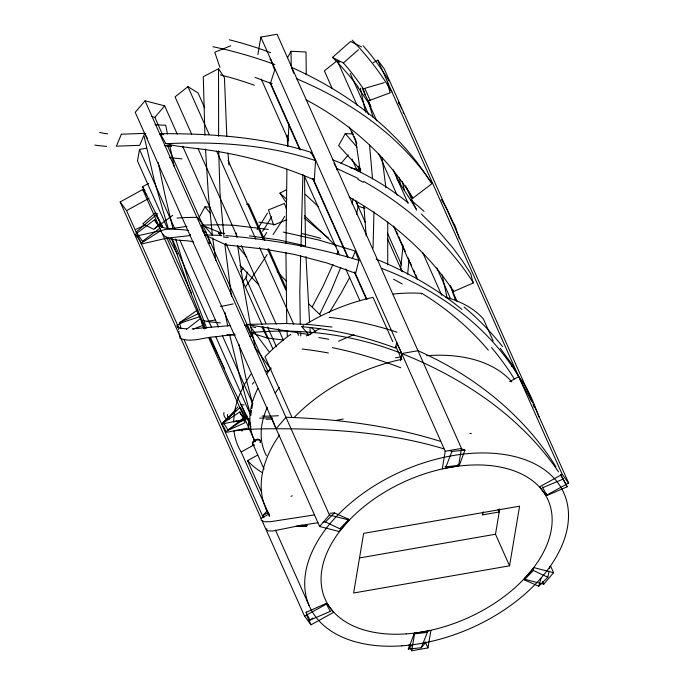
<?xml version="1.0" encoding="UTF-8"?>
<svg xmlns="http://www.w3.org/2000/svg" width="685" height="685" viewBox="0 0 685 685"><rect width="100%" height="100%" fill="white"/><g stroke="black" fill="none" stroke-linecap="round" stroke-linejoin="round"><path stroke-width="1.03" d="M221.64 424.058L239.818 411.942L240.546 413.98L242.31 415.906L248.758 418.629L248.535 427.979L233.936 430.805A139.252 85.736 -24 0 0 241.129 451.98L268.811 514.144M186.988 226.341L165.487 229.526L139.363 235.443L136.923 235.691L135.373 235.109L135.219 234.458L154.673 219.705L156.274 222.137A116.715 91.122 -36.5 0 1 160.53 229.792L160.641 230.057M291.236 66.411L291.056 51.281L306.024 51.974L306.246 74.733M285.936 252.294L286.758 323.217M286.013 243.243L286.921 169.212M387.71 264.898L387.744 222.137M302.907 174.35L300.98 246.686M244.494 420.556L233.534 421.763L234.45 412.55A139.252 85.736 -24 0 1 250.984 374.096M336.755 169.829L336.797 168.484L334.571 164.477M300.647 255.428L299.79 291.93L300.261 324.091M373.042 248.218L373.976 211.811M287.811 146.093L289.001 123.908M314.321 179.932L315.562 160.607L314.706 159.16A95.823 28.53 80.1 0 1 311.033 152.335C262.312 136.914 210.852 133.498 160.042 133.669L161.84 136.606A96.191 46.46 40.5 0 1 165.47 143.045C172.5 146.085 181.979 146.513 189.814 147.78C232.635 152.096 274.856 162.696 314.321 179.932L313.807 178.973M403.071 245.718L400.665 268.058L402.429 271.782M408.928 260.351L407.652 274.197M242.207 281.877L246.489 277.322L247.139 272.022M310.904 153.363L311.041 152.31M549.062 571.127L547.82 577.232L538.778 586.257L524.29 579.818L533.375 570.477L533.512 569.475M135.219 234.458L137.111 236.899A96.191 75.102 -36.5 0 1 140.87 242.558L141.401 243.766L142.523 243.749L166.643 238.226L190.516 235.512L190.242 234.39M146.581 148.183L139.475 149.416L137.514 161.069L167.482 228.379M257.894 54.56L260.831 37.084L277.074 34.25L461.485 448.435L458.548 465.911L442.304 468.746L445.241 451.269L260.831 37.084M180.686 338.51C191.851 342.937 204.455 337.003 215.826 336.78L250.736 415.358L251.549 410.503M251.875 408.568L252.688 403.713L245.855 377.812L238.885 344.324M400.519 360.738L401.727 353.546L396.589 342.663L395.613 348.083C365.49 336.892 333.92 329.374 301.862 326.728L308.49 334.477L306.289 335.907M411.719 650.75L414.656 633.274L430.899 630.44L427.962 647.916L411.719 650.75L410.555 648.13M498.021 509.263L499.237 511.978L482.668 514.872L483.173 511.841M509.554 565.81L519.581 506.172L363.649 533.375L353.623 593.013L509.554 565.81L495.495 534.231L499.742 508.955M549.978 566.23L549.524 568.678M146.813 195.054L142.72 189.54L120.158 201.955L261.053 518.417L261.199 520.112L264.11 521.739L270.369 521.713L314.518 514.897M266.808 528.64L266.902 530.044L267.998 530.901L272.741 531.012L301.263 525.301L317.926 522.766M356.114 201.219A116.715 56.367 40.5 0 0 357.707 205.183L358.169 206.228L356.517 214.277M353.126 198.736L352.039 204.044M161.72 227.086L161.814 226.649M524.659 578.14L524.29 579.818M199.532 316.042L200.174 317.746A53.91 5.763 61.2 0 1 200.508 318.688L203.71 328.68M306.486 612.022L306.067 612.399L310.005 620.113L330.495 611.311M283.256 232.087L318.816 240.041L351.688 249.931L355.361 251.198L357.544 257.123A49.859 14.847 80.1 0 0 358.923 260.403L355.643 273.289L326.788 262.954L294.627 254.469L264.71 249.143L225.904 244.845L204.849 234.981L201.775 225.142L218.849 224.749L234.356 225.322L268.297 229.441M162.388 233.705L199.729 317.266M541.141 577.9L538.778 586.257M291.348 68.209L291.604 67.387C344.478 91.028 393.43 126.382 426.001 174.898A95.823 74.811 -36.5 0 0 430.822 182.022L432.047 183.58L412.772 198.265L407.421 189.3M300.304 149.809L270.558 82.996L274.711 70.041A117.186 34.892 80.1 0 1 273.332 66.556L270.369 58.576L270.07 59.355M445.087 466.399L445.978 466.793L459.361 465.252L464.952 450.122L460.937 448.547M414.553 632.914L408.251 649.072L421.232 647.753L425.805 642.367M445.978 466.793L451.972 451.432L464.952 450.122M427.645 631.724L421.232 647.753M340.71 267.527L330.864 291.373L319.561 314.518M337.08 254.109L338.159 251.267M355.361 251.198L352.304 258.562M332.987 264.367L322.9 286.613L312.232 306.82M161.883 226.915L162.593 225.348M235.94 410.735L223.019 422.491L226.29 427.157A49.859 38.925 -36.5 0 1 227.848 430.223L246.043 417.944L246.977 415.915M349.795 277.254L340.522 294.165L329.262 312.694M210.329 207.118L204.986 206.87L198.367 218.832L212.393 235.143M287.494 57.728L291.056 51.281M352.749 133.943L345.274 133.592L338.647 145.562L360.849 170.128M266.696 232.523L263.245 238.029M243.243 268.109L240.615 271.808M199.361 316.744C191.252 319.869 162.122 327.096 186.637 328.877M263.896 517.569L263.049 515.385L266.465 511.695M421.403 294.036L421.943 293.385C446.894 308.652 469.43 327.875 488.345 350.198M145.032 100.798L135.219 112.306L319.63 526.491L339.263 531.543L349.076 520.043L329.442 514.983L145.032 100.798L164.665 105.85L177.252 134.123M151.753 116.561L154.853 117.358L164.665 105.85M341.027 163.424L348.228 154.99M350.052 167.619L359.351 170.017L360.661 168.484M265.095 370.885L268.066 371.647L271.14 368.05M319.63 526.491L329.442 514.983M553.574 572.694L533.949 567.642L524.128 579.15L543.762 584.202L553.574 572.694L550.86 566.589M227.454 418.569L237.926 406.933M412.216 644.885L412.79 644.277M411.651 645.493L408.251 649.072M329.999 513.27L334.426 512.928L348.922 519.376L339.828 528.717L339.229 528.649M334.426 512.928L325.384 521.961L323.097 522.184M246.66 415.572L227.848 430.223M155.478 212.735L142.814 223.849L153.791 229.355L160.906 223.096M361.577 46.965L350.6 41.46L332.405 57.437L343.373 62.943L358.409 49.74M223.019 422.491L240.332 407.335L246.043 417.944M310.005 620.113L312.874 618.016M186.585 329.288L200.448 318.568M204.678 107.845L198.016 92.886L187.921 86.653L175.052 96.893L191.697 134.294M336.429 61.248L324.365 70.846L332.268 88.613M181.028 328.68A95.823 74.811 -36.5 0 0 179.427 322.781L197.802 309.766M159.399 228.507L142.352 241.377A117.186 91.49 -36.5 0 0 140.553 238.371L136.187 232.035L155.846 215.167L159.211 220.81L160.461 224.603A53.944 5.771 61.2 0 0 160.778 225.485L161.412 227.18M141.213 243.192L160.881 230.58M268.357 512.363L263.049 515.385M373.291 62.669L377.812 60.186L384.234 68.86L568.644 483.045L546.073 495.46L539.652 486.795L562.214 474.371L568.644 483.045M120.158 201.955L126.579 210.629L149.15 198.205M241.129 451.98L254.092 444.848M261.67 492.344L247.559 460.645L257.74 455.046M261.053 518.417L269.179 513.947M509.674 381.613L518.708 376.647C528.503 388.446 533.761 403.114 539.146 417.276M304.56 616.14L327.13 603.725L333.561 612.399L310.99 624.814L304.56 616.14L262.218 521.028M531.526 401.204L513.022 365.636L511.233 366.595M226.812 136.187L224.44 77.696L218.541 68.74L203.282 76.711L204.918 135.219M162.679 227.06L142.42 186.722L148.705 183.443M285.842 202.075L279.951 193.119L286.236 189.839M198.744 313.482L179.401 322.789M421.352 214.028L438.169 230.588L453.299 248.364L462.469 260.899L470.86 273.923L472.213 279.634A49.859 38.925 -36.5 0 0 473.455 282.871L453.641 291.502C427.611 251.746 390.45 220.313 349.204 197.211M542.237 486.812L547.058 495.478L567.137 486.787L565.69 483.952M326.086 603.468L306.067 612.399M542.76 487.677L563.198 479.072L567.137 486.787M230.759 45.767L214.765 52.24L219.919 67.37M286.801 219.722L273.632 225.048L268.477 209.91L284.472 203.436L286.535 209.49M193.033 329.271L204.036 324.87M376.699 120.808L367.905 101.046L390.236 92.775A117.186 91.49 -36.5 0 1 389.174 89.367L387.29 81.669M384.294 82.602L363.315 88.81L365.302 95.206L368.735 101.945A53.944 5.771 61.2 0 1 369.472 103.401M248.758 418.629L233.534 421.763M236.599 420.958L221.657 424.178M246.54 204.233L248.569 203.882L264.804 240.341M332.054 327.045L311.076 324.707L285.919 323.5L246.309 324.442L247.234 326.034A46.417 22.417 40.5 0 1 250.436 332.627C301.597 327.73 353.905 334.537 401.727 353.546L417.97 350.711C473.686 375.243 523.674 414.887 556.006 466.887M445.241 451.269L461.485 448.435M359.582 557.941L495.495 534.231M215.826 336.78L235.075 334.203M413.843 633.933L427.226 632.392M230.622 325.555L192.185 328.834M259.692 418.15L271.988 417.644M244.451 325.401L246.24 325.289L248.766 329.905L251.84 336.515L250.093 336.369M165.813 143.713C216.169 141.264 267.458 144.509 315.562 160.607M266.114 419.263L272.15 419.117M242.584 430.796L241.591 430.814M161.634 133.789L159.554 133.823M306.186 526.243L295.757 526.354L306.349 526.38M204.849 234.981L221.332 235.332M145.888 133.78L144.818 133.763L147.54 138.404M305.638 526.046L298.454 525.823L305.801 526.114M155.05 124.756L165.736 125.252L167.457 133.995M182.758 146.487L221.306 233.063L218.404 232.891L219.782 234.475A53.91 33.565 -75.6 0 0 220.664 235.315L221.315 235.897M164.665 145.622L169.991 145.973M164.4 145.562L168.013 145.836M226.983 334.708L234.989 335.239M168.262 145.854L171.481 146.085L169.983 144.278M225.904 235.614C270.875 239.63 315.785 246.831 358.923 260.403M170.24 145.991L171.481 146.085M203.685 231.753L205.757 231.907L207.281 235.571M301.263 525.301L307.505 525.78M218.404 232.891L224.817 233.431M188.469 230.571C178.134 227.925 158.988 232.138 154.673 219.705M220.339 322.918L208.154 321.65L202.769 320.315M208.043 243.261L210.004 243.432L207.418 235.931M162.139 133.875L160.042 133.669M193.615 241.916C183.94 239.039 164.828 242.884 160.992 230.836M250.419 332.619L267.141 337.988L283.196 339.966M249.408 235.837L278.881 239.964L304.448 245.607M347.74 519.239L348.922 519.376M246.309 324.442L308.49 334.477M251.84 336.515L249.905 336.232M318.885 337.559L328.749 339.229M443.837 448.821C387.359 431.824 327.867 428.356 269.188 428.793C256.712 428.87 244.185 429.264 231.847 431.25C213.326 435.574 242.944 424.118 245.05 422.576A70.093 54.723 -36.5 0 0 243.612 418.886L239.818 411.942M205.757 231.907L202.383 230.862M358.169 206.228L364.985 208.36M440.404 441.337C390.484 425.642 338.107 418.997 285.936 417.259L276.115 428.759L271.602 417.55M449.651 450.67L451.972 451.432M255.111 77.422L271.799 83.707M332.525 159.776C359.702 170.188 385.424 184.539 408.123 202.794M381.631 268.4C436.859 289.25 487.917 325.469 518.708 376.647M201.775 225.142L221.306 233.063M401.727 353.546C463.18 377.88 520.994 416.634 558.549 471.914M376.142 259.101L376.733 259.35M377.324 259.589C407.652 272.193 436.559 288.539 461.947 309.457M208.788 242.927L210.004 243.432M336.797 168.484L358.229 178.468M296.554 78.732C349.71 101.055 399.543 135.176 432.047 183.58M270.558 82.996L271.962 83.621M533.375 570.477L547.82 577.232M339.828 528.717L325.384 521.961M360.173 171.447L357.519 170.188L357.767 170.916M457.845 464.464L459.361 465.252M306.118 99.83C349.29 122.778 387.402 156.214 412.772 198.265M363.718 181.414C407.429 206.142 446.183 240.512 473.455 282.871M339.76 62.164L337.234 60.605L357.21 105.481M328.774 238.294L304.251 218.07M279.951 193.119L286.784 199.309M305.322 194.369L318.397 206.656M304.431 215.689L336.224 246.215M320.623 315.331L308.695 303.755M315.699 331.797L311.17 327.379M258.733 284.78L239.904 265.266M286.099 280.97L277.117 271.577M345.274 133.592L357.056 147.172M246.857 257.183L237.387 245.846M204.986 206.87L210.389 213.326M180.215 338.082L179.513 333.878M500.221 348.254L513.022 365.636M290.919 334.914L290.543 334.434A139.252 85.736 -24 0 0 265.001 356.825L291.819 417.054M268.948 351.551L250.385 326.719M221.709 423.887L222.685 425.257M357.767 87.098L370.996 106.517M270.926 369.224L254.7 347.021M396.983 178.871L416.18 208.797M441.328 199.566L446.62 208.291L454.018 224.363M142.42 186.722L145.1 190.798M560.57 474.962L563.198 479.072M326.154 603.708L330.444 611.508M560.621 474.637L565.202 483.019M367.905 101.046L368.873 102.759M369.061 103.101L369.643 104.12M369.84 104.462L370.225 105.147M261.961 327.062L265.84 334.794A69.759 33.693 40.5 0 1 267.141 337.988M177.184 253.964L168.03 237.173M334.383 164.135L334.015 163.441M250.213 423.09L229.698 381.545L210.526 337.491M224.406 368.479L209.31 337.568M453.641 291.502L452.665 289.455M407.241 188.94L406.89 188.212M246.489 277.322L246.189 276.706A96.191 28.642 80.1 0 0 245.924 276.175M546.313 493.911L547.058 495.478M355.643 273.289L355.173 272.279M400.519 106.475L398.345 101.885L398.687 103.778M182.57 146.23L182.955 147.078M401.042 107.631L401.564 108.787M377.812 60.186L562.214 474.371M493.149 340.933L483.267 318.748A139.252 85.736 -24 0 0 445.892 297.29M365.208 89.23L370.32 100.712M362.159 88.142L365.302 95.206M405.614 185.738L416.506 210.209M450.019 285.491L457.143 301.486M395.176 173.322L399.757 183.606M350.249 73.381L368.564 114.515M393.121 169.674L408.106 203.334M436.825 267.844L450.559 298.694M378.856 154.099L397.172 195.234M422.559 252.26L441.705 295.269M352.004 131.708L353.255 134.508M354.085 136.383L355.746 140.117M394.457 227.069L395.707 229.869M396.538 231.744L397.788 234.544M398.619 236.419L403.2 246.703M404.03 248.569L405.28 251.369M408.2 257.92L409.442 260.72M410.281 262.595L411.522 265.395M413.612 270.07L414.853 272.878M415.692 274.745L416.934 277.553M349.333 126.939L356.825 143.773M393.455 226.041L417.182 279.326M359.351 170.017L360.19 171.901M387.453 233.114L401.71 265.138M542.597 581.582L543.762 584.202M352.056 159.108L357.082 170.402M387.342 238.363L402.001 271.294M355.455 200.294L365.285 222.377M482.326 514.092L482.668 514.872M395.742 346.25L401.273 358.675M392.796 341.746L373.042 297.384A139.252 85.736 -24 0 0 306.161 324.074M313.293 178.982L348.074 257.089M354.779 272.15L366.929 299.439M269.847 82.397L299.816 149.707M312.72 178.691L347.68 257.226M354.342 272.176L366.415 299.294M261.225 79.083L288.702 140.793M304.097 175.377L339.486 254.846M345.728 268.871L359.882 300.655M268.554 248.758L286.03 288.017M227.994 160.204L263.374 239.664M267.535 249.015L285.85 290.149M187.921 86.653L209.148 134.337M216.64 151.162L255.77 239.048M259.512 247.456L293.642 324.116M296.973 331.6L298.643 335.342M425.248 641.811L427.962 647.916M197.939 148.32L237.489 237.13M241.231 245.547L276.201 324.074M278.281 328.749L283.273 339.966M245.761 278.007L265.891 323.209M267.57 326.976L276.372 346.756M409.005 644.645L409.776 646.383M225.87 243.321L262.107 324.716M262.963 326.625L272.767 348.656M154.853 117.358L161.771 132.899M167.517 145.802L268.066 371.647M139.475 149.416L174.855 228.884M179.847 240.101L218.558 327.053M222.308 335.462L252.688 403.713M172.063 238.663L211.605 327.481M155.435 212.333L159.211 220.81M166.421 237.001L191.56 293.463M241 404.51L251.052 427.089M142.72 189.54L160.025 228.405M160.418 229.287L161.206 231.059M201.364 321.256L204.781 328.92M208.617 337.534L255.085 441.911M252.996 444.3L264.059 469.156M265.515 507.679L269.436 516.473M275.524 530.156L309.029 605.403M126.579 210.629L178.999 328.355M184.034 339.657L263.288 517.663M306.717 615.216L310.99 624.814M205.252 328.5L189.291 289.061L171.293 237.841M533.101 404.715L534.249 407.361M403.088 112.263L403.585 113.427M206.69 328.183L188.632 280.876L175.668 238.996M456.304 230.109L458.428 235.931M450.79 286.296L455.191 299.67M292.529 70.024L291.604 67.387M458.933 237.395L459.429 238.859M225.451 243.492L225.904 244.845M368.384 102.039L373.051 117.092M177.132 324.913L177.997 327.781M168.15 228.122L154.151 179.838L144.158 136.52M250.736 415.358L239.142 373.907L229.612 334.554M360.293 88.194L365.55 112.22M203.513 322.875L203.83 324.065M178.365 329.1L178.477 329.528M172.851 228.31L165.094 195.576L158.175 162.456M178.913 331.257L179.119 332.131M442.142 274.882L447.142 298.061M402.318 181.371L404.356 190.49M255.642 349.47L250.539 325.418M174.221 166.498L169.923 146.273M227.737 326.009L224.86 312.214M250.342 324.416L243.603 286.732L237.618 245.435M399.321 177.826L400.597 185.19M355.592 139.612L360.319 171.104M382.059 157.404L385.886 187.681M215.766 260.514L212.727 238.115M231.487 296.588L224.903 244.699M236.548 237.078L236.025 232.9M212.41 235.529L208.308 193.923L205.517 149.09M223.901 236.119L220.022 193.333L218.686 150.734M369.489 144.569L372.52 178.896M363.915 206.348L366.167 235.983M228.927 165.051L227.985 153.115M309.937 327.764L310.382 334.52M309.56 322.018L305.947 256.473M300.664 332.996L300.826 335.967M287.101 331.206L287.349 336.207M287.22 135.21L287.597 146.188M305.561 246.394L304.525 176.465M218.541 68.74L218.618 136.349M269.513 515.3A139.252 85.736 -24 0 1 279.506 435.061M294.148 417.456A139.252 85.736 -24 0 1 401.984 359.283M426.729 355.703A139.252 85.736 -24 0 1 511.858 381.947M491.582 347.637A264.256 252.029 31.7 0 1 514.349 378.976M332.276 347.629A265.069 130.167 28.1 0 1 400.725 367.725M222.668 425.257A46.452 36.271 -36.5 0 1 225.922 431.601M363.093 45.707A233.337 222.967 28.3 0 1 388.875 80.796M343.382 62.934A243.817 242.61 -48.4 0 1 363.333 88.793M352.09 40.107A270.404 254.563 28.7 0 1 391.888 91.91M332.542 57.292A298.968 297.641 -37.7 0 1 358.075 86.867M229.304 39.79A233.337 126.768 29.3 0 1 270.575 52.659M212.881 46.717A270.404 139.406 27.2 0 1 274.891 64.527M220.33 74.913A298.968 216.409 39.9 0 1 254.418 85.257M107.673 133.883A233.337 8.708 2.1 0 1 99.642 132.445M106.569 146.359A270.404 8.143 -0.5 0 1 94.821 145.057M169.315 157.678A298.968 44.85 16.5 0 1 181.97 158.894M145.451 224.611A233.337 13.152 -37.5 0 1 135.938 229.244M172.697 215.321A270.404 7.98 -39.6 0 1 154.956 228.362M271.68 216.751A233.337 83.048 -70 0 1 262.595 231.29M267.458 213.112A243.817 25.859 -61.9 0 1 257.046 229.775M267.167 254.486A298.968 35.766 -62.6 0 1 245.521 286.827M266.405 455.679A117.383 72.267 -24 0 1 267.304 407.267M275.173 393.181A117.383 72.267 -24 0 1 279.274 387.47M338.587 341.267A117.383 72.267 -24 0 1 354.008 334.742M395.51 357.861A117.383 72.267 -24 0 1 401.427 356.791M262.612 472.847A139.252 85.736 -24 0 1 247.559 460.645M301.862 326.728A139.252 85.736 -24 0 1 303.575 325.658M393.353 294.062A139.252 85.736 -24 0 1 421.943 293.385M302.171 349.016A250.941 99.659 22.9 0 1 328.398 352.989M393.558 279.232A248.895 194.823 41.5 0 1 402.309 284.018M278.367 415.726A248.895 36.117 -17.4 0 1 262.047 416.095M336.635 420.248A251.344 8.597 -9.1 0 1 343.211 419.032M469.807 433.468A263.314 1.053 -1.9 0 1 471.349 433.417M293.711 73.269A96.191 28.642 80.1 0 1 292.76 70.675M329.202 317.386A268.083 175.72 31.7 0 1 397.017 332.182M258.87 222.128A223.824 56.932 18.3 0 1 274.762 224.603M223.584 237.121A223.096 70.016 21.4 0 1 228.148 237.455M301.588 233.542A239.896 148.268 36.6 0 1 320.76 238.397M177.038 218.087A278.256 42.949 13.8 0 1 197.203 217.376M410.529 199.866A223.824 177.543 37.1 0 1 424.032 211.357M357.844 179.367A223.096 187.33 38 0 1 363.298 182.296M464.079 307A264.752 259.949 3.3 0 1 502.499 346.533M358.546 166.215A243.817 165.796 -86.7 0 1 358.118 170.291M454.36 224.2A223.096 215.955 -75.8 0 1 456.655 229.963M284.669 216.434A270.404 107.177 -70.7 0 1 273.05 234.587M244.125 404.818A239.896 34.67 -31.3 0 1 240.915 404.861M156.685 214.867A243.817 37.273 -21.6 0 1 157.464 213.566M254.067 382.11A223.824 20.901 -56.4 0 1 252.431 384.037M292.272 495.794A264.752 19.591 -29 0 1 290.971 496.325M255.043 441.534A121.981 75.102 -24 0 1 257.791 388.523M266.319 374.404A121.981 75.102 -24 0 1 270.635 368.727M308.036 335.633A121.981 75.102 -24 0 1 320.255 328.338M255.753 327.584A240.058 12.253 9.9 0 1 252.465 326.788M247.071 325.469A240.058 12.253 9.9 0 1 246.489 325.324M161.42 134.56A243.817 39.542 17.3 0 1 163.749 134.714M226.838 419.682A264.752 34.601 8.8 0 1 224.004 412.55M180.172 338.621A223.096 18.666 -12.6 0 1 180.301 338.056M233.26 303.892A278.238 32.666 -24.5 0 1 220.519 306.46M229.578 418.972A253.399 23.812 6.8 0 1 227.711 414.528M215.116 320.075A223.498 21.363 -17.2 0 1 207.093 321.274M253.784 445.036A4.316 2.654 -24 0 1 253.039 441.5A4.316 2.654 -24 0 1 258.373 439.248A4.316 2.654 -24 0 1 260.18 442.33M254.212 445.31A3.973 2.449 -24 0 1 253.459 442.142A3.973 2.449 -24 0 1 258.219 439.958A3.973 2.449 -24 0 1 260.231 442.553M121.382 134.209L116.356 146.179L139.714 145.34L144.732 133.369L121.382 134.209M406.162 633.899A121.981 75.102 -24 0 0 548.351 500.701A121.981 75.102 -24 0 0 355.292 514.178A121.981 75.102 -24 0 0 406.162 633.899M401.855 645.835A139.252 85.736 -24 0 0 564.175 493.782A139.252 85.736 -24 0 0 343.776 509.16A139.252 85.736 -24 0 0 401.855 645.835"/></g></svg>
